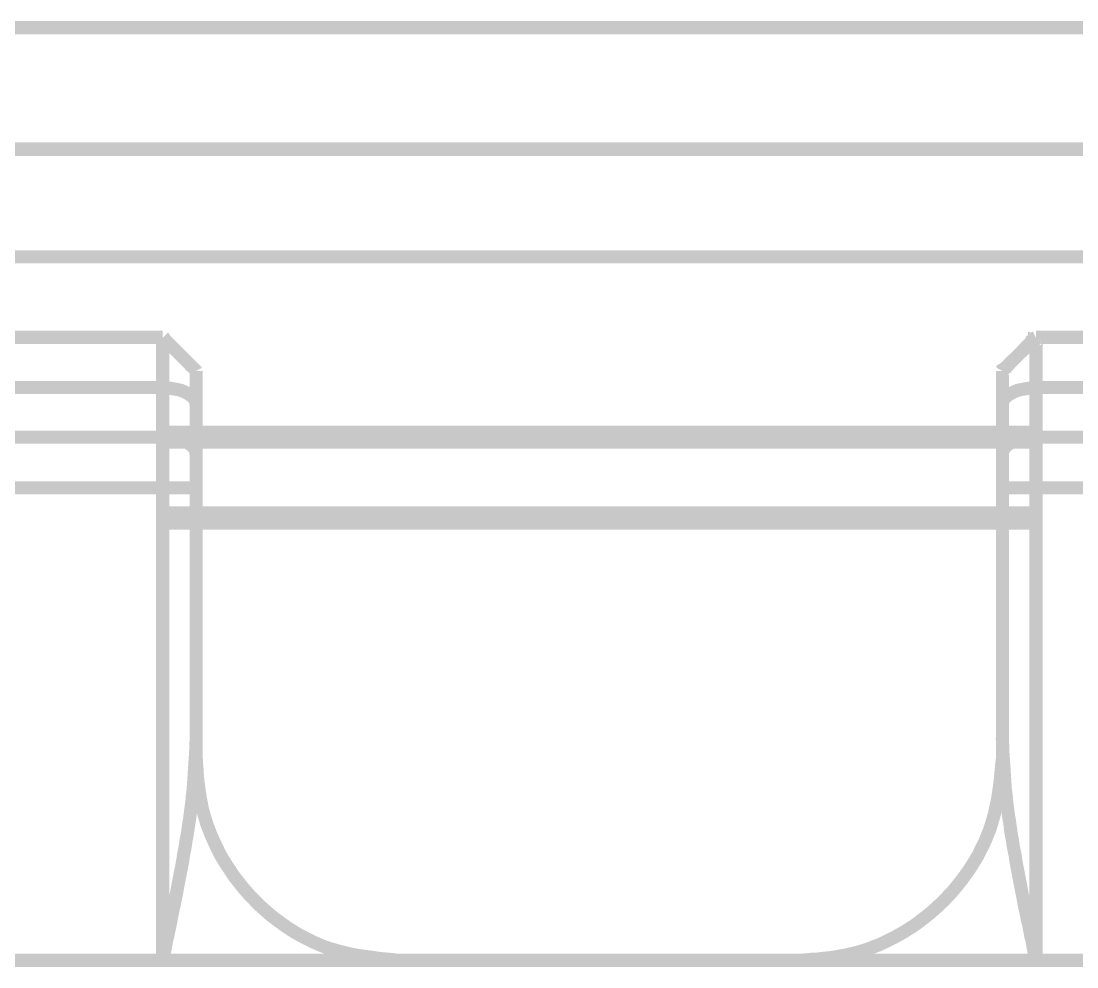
# Model space of a CAD drawing. Extents: x 0.54 to 10.46, y 0.74 to 7.76.
# Drawn here: x 7.7178 to 7.9421, y 4.7399 to 4.9407 of the extents above; entities that cross this region are included whole.
import ezdxf

# ---------------------------------------------------------------- set-up
doc = ezdxf.new("R2010")
doc.units = 0
doc.layers.get('0').update_dxf_attribs({"linetype": 'CONTINUOUS'})

msp = doc.modelspace()

# ---------------------------------------------------------------- linework, layer by layer
at = {"color": 0, "const_width": 0.00278}
for points in [[(8.33886, 4.93935), (1.04047, 4.93935)], [(8.33886, 4.91357), (1.04047, 4.91357)], [(7.62304, 4.87358), (7.74789, 4.87358)], [(7.74789, 4.87358), (7.74789, 4.86285)], [(7.93338, 4.87358), (7.93338, 4.86285)], [(8.05821, 4.87358), (7.93338, 4.87358)], [(7.75499, 4.86643), (7.75499, 4.86643), (7.75493, 4.86654), (7.75493, 4.86654), (7.75493, 4.86654), (7.75489, 4.8666), (7.75489, 4.8666), (7.75483, 4.86664), (7.75478, 4.86669), (7.75478, 4.86669), (7.75478, 4.86669), (7.75472, 4.86675), (7.75472, 4.86675), (7.75461, 4.86686), (7.75456, 4.86692), (7.7545, 4.86697), (7.7545, 4.86697), (7.75444, 4.86703), (7.75435, 4.86714), (7.75435, 4.86714), (7.75401, 4.86746), (7.75385, 4.86757), (7.75375, 4.86774), (7.74903, 4.87244), (7.74892, 4.8725), (7.74886, 4.87261), (7.74875, 4.87272), (7.74869, 4.87278), (7.74858, 4.87289), (7.74858, 4.87289), (7.74854, 4.87294), (7.74849, 4.87299), (7.74849, 4.87299), (7.74843, 4.87304), (7.74837, 4.8731), (7.74837, 4.8731), (7.74832, 4.87315), (7.74826, 4.87315), (7.74826, 4.87315), (7.74826, 4.87315), (7.74821, 4.87326), (7.74821, 4.87326), (7.74821, 4.87326), (7.74815, 4.87332), (7.74815, 4.87332), (7.74815, 4.87332), (7.74804, 4.87343), (7.74804, 4.87343), (7.74799, 4.87349), (7.74794, 4.87354), (7.74794, 4.87354)], [(7.92626, 4.86643), (7.92632, 4.86654), (7.92632, 4.86654), (7.92637, 4.8666), (7.92637, 4.8666), (7.92637, 4.86664), (7.92649, 4.86669), (7.92649, 4.86669), (7.92649, 4.86669), (7.92654, 4.86675), (7.92654, 4.86675), (7.92665, 4.86686), (7.92665, 4.86692), (7.92676, 4.86697), (7.92676, 4.86697), (7.92676, 4.86703), (7.92692, 4.86714), (7.92692, 4.86714), (7.92708, 4.86729), (7.92719, 4.86735), (7.9274, 4.86757), (7.92751, 4.86774), (7.92768, 4.86783), (7.92779, 4.868), (7.93024, 4.87044), (7.93039, 4.87056), (7.9305, 4.87071), (7.93061, 4.87082), (7.93078, 4.87093), (7.93088, 4.8711), (7.93201, 4.87224), (7.93212, 4.87229), (7.93218, 4.8724), (7.93224, 4.87244), (7.93235, 4.8725), (7.9324, 4.87261), (7.93251, 4.87272), (7.93251, 4.87278), (7.93267, 4.87289), (7.93267, 4.87289), (7.93267, 4.87294), (7.93278, 4.87299), (7.93278, 4.87299), (7.93278, 4.87304), (7.93289, 4.8731), (7.93289, 4.8731), (7.933, 4.87315), (7.933, 4.87315), (7.93306, 4.87326), (7.93306, 4.87326), (7.93306, 4.87332), (7.93317, 4.87332), (7.93317, 4.87332), (7.93317, 4.87332), (7.93321, 4.87343), (7.93321, 4.87343), (7.93321, 4.87349), (7.93332, 4.87354), (7.93332, 4.87354)], [(7.75499, 4.85932), (7.75499, 4.86643)], [(7.92626, 4.85932), (7.92626, 4.86643)], [(7.61589, 4.8629), (7.74789, 4.8629)], [(7.74789, 4.8629), (7.74789, 4.85238)], [(7.75499, 4.85932), (7.75489, 4.86003), (7.7545, 4.86068), (7.75379, 4.86128), (7.75293, 4.86182), (7.75185, 4.86231), (7.75065, 4.86257), (7.74929, 4.86279), (7.74789, 4.8629)], [(7.92626, 4.85932), (7.92637, 4.86003), (7.92676, 4.86068), (7.92746, 4.86128), (7.92833, 4.86182), (7.92942, 4.86231), (7.93067, 4.86257), (7.93197, 4.86279), (7.93338, 4.8629)], [(7.93338, 4.8629), (7.93338, 4.85238)], [(8.06537, 4.8629), (7.93338, 4.8629)], [(7.75499, 4.84879), (7.75499, 4.85932)], [(7.92626, 4.84879), (7.92626, 4.85932)], [(7.61589, 4.85238), (7.74789, 4.85238)], [(7.74789, 4.85238), (7.74789, 4.84164)], [(7.75499, 4.84879), (7.75489, 4.8495), (7.7545, 4.85015), (7.75379, 4.85081), (7.75293, 4.85135), (7.75185, 4.85178), (7.75065, 4.85211), (7.74929, 4.85232), (7.74789, 4.85238)], [(7.93338, 4.85129), (7.74789, 4.85129)], [(7.92626, 4.85129), (7.75504, 4.85129)], [(7.92626, 4.84879), (7.92637, 4.8495), (7.92676, 4.85015), (7.92746, 4.85081), (7.92833, 4.85135), (7.92942, 4.85178), (7.93067, 4.85211), (7.93197, 4.85232), (7.93338, 4.85238)], [(7.93338, 4.85238), (7.93338, 4.84164)], [(8.06537, 4.85238), (7.93338, 4.85238)], [(7.75499, 4.84164), (7.75499, 4.84879)], [(7.92626, 4.84164), (7.92626, 4.84879)], [(7.61589, 4.84164), (7.74789, 4.84164)], [(7.75499, 4.84164), (7.74789, 4.84164)], [(7.74789, 4.84164), (7.74789, 4.74126)], [(7.75499, 4.78857), (7.75499, 4.84164)], [(7.92626, 4.84164), (7.93338, 4.84164)], [(7.92626, 4.78857), (7.92626, 4.84164)], [(8.06537, 4.84164), (7.93338, 4.84164)], [(7.93338, 4.84164), (7.93338, 4.74126)], [(7.74789, 4.83561), (7.93338, 4.83561)], [(7.75499, 4.83561), (7.92622, 4.83561)], [(7.74789, 4.74126), (7.7481, 4.74214), (7.74826, 4.743), (7.74843, 4.74382), (7.74875, 4.74556), (7.74897, 4.74636), (7.74914, 4.74724), (7.74935, 4.7481), (7.74951, 4.74892), (7.74983, 4.75065), (7.75, 4.75146), (7.75017, 4.75233), (7.75037, 4.75315), (7.75071, 4.75489), (7.75087, 4.75569), (7.75119, 4.75743), (7.75136, 4.75825), (7.75168, 4.75999), (7.75185, 4.76079), (7.75201, 4.76167), (7.75217, 4.76247), (7.75228, 4.76335), (7.75244, 4.76421), (7.75261, 4.76503), (7.75276, 4.7659), (7.75287, 4.76676), (7.75304, 4.76758), (7.75319, 4.76844), (7.75331, 4.76932), (7.75342, 4.77013), (7.75358, 4.771), (7.75369, 4.77181), (7.75379, 4.77268), (7.7539, 4.77349), (7.75401, 4.77436), (7.75413, 4.77518), (7.75418, 4.77604), (7.75429, 4.77686), (7.75439, 4.77772), (7.75444, 4.77854), (7.7545, 4.7794), (7.75456, 4.78022), (7.75461, 4.78108), (7.75467, 4.7819), (7.75472, 4.78276), (7.75483, 4.7844), (7.75489, 4.78526), (7.75493, 4.78608), (7.75493, 4.78694), (7.75504, 4.78857)], [(7.75499, 4.78857), (7.75499, 4.78407)], [(7.93338, 4.74126), (7.93321, 4.74214), (7.933, 4.743), (7.93283, 4.74382), (7.93251, 4.74556), (7.93229, 4.74636), (7.93197, 4.7481), (7.93181, 4.74892), (7.93158, 4.74978), (7.93143, 4.75065), (7.93126, 4.75146), (7.93104, 4.75233), (7.93088, 4.75315), (7.93056, 4.75489), (7.93039, 4.75569), (7.93007, 4.75743), (7.9299, 4.75825), (7.92958, 4.75999), (7.92942, 4.76079), (7.92925, 4.76167), (7.9291, 4.76247), (7.92899, 4.76335), (7.92882, 4.76421), (7.92865, 4.76503), (7.9285, 4.7659), (7.92839, 4.76676), (7.92822, 4.76758), (7.92806, 4.76844), (7.92796, 4.76932), (7.92785, 4.77013), (7.92774, 4.771), (7.92757, 4.77181), (7.92746, 4.77268), (7.92736, 4.77349), (7.92725, 4.77436), (7.92714, 4.77518), (7.92708, 4.77604), (7.92697, 4.77686), (7.92686, 4.77772), (7.92681, 4.77854), (7.92676, 4.7794), (7.92671, 4.78022), (7.92665, 4.78108), (7.9266, 4.7819), (7.92654, 4.78276), (7.92643, 4.7844), (7.92637, 4.78526), (7.92632, 4.78608), (7.92632, 4.78694), (7.92622, 4.78857)], [(7.92626, 4.78407), (7.92626, 4.78857)], [(7.79785, 4.74126), (7.7966, 4.74143), (7.79422, 4.74164), (7.79297, 4.74181), (7.79058, 4.74214), (7.78944, 4.74229), (7.78825, 4.74251), (7.78706, 4.74278), (7.78592, 4.74306), (7.78472, 4.74338), (7.78358, 4.74371), (7.78244, 4.74408), (7.78136, 4.74451), (7.78022, 4.74501), (7.77696, 4.74664), (7.77593, 4.74724), (7.7749, 4.74789), (7.77387, 4.74858), (7.77192, 4.75), (7.77094, 4.75076), (7.77007, 4.75151), (7.76824, 4.75315), (7.76742, 4.75401), (7.76654, 4.75489), (7.76574, 4.75581), (7.76497, 4.75667), (7.76421, 4.75765), (7.76346, 4.75857), (7.76275, 4.75956), (7.7621, 4.76058), (7.76144, 4.76156), (7.76079, 4.76258), (7.76019, 4.76361), (7.75911, 4.76579), (7.75814, 4.76796), (7.75726, 4.77024), (7.75694, 4.77132), (7.75629, 4.7736), (7.75608, 4.77479), (7.75586, 4.77593), (7.75569, 4.77707), (7.75553, 4.77826), (7.75538, 4.7794), (7.75526, 4.7806), (7.75521, 4.78174), (7.7551, 4.78293), (7.75504, 4.78407)], [(7.92626, 4.78407), (7.92611, 4.78293), (7.92589, 4.78054), (7.92578, 4.7794), (7.92563, 4.77821), (7.92546, 4.77707), (7.92529, 4.77588), (7.92507, 4.77474), (7.92481, 4.7736), (7.92458, 4.77246), (7.92393, 4.77018), (7.92356, 4.76904), (7.92269, 4.76687), (7.92219, 4.76579), (7.92111, 4.76361), (7.92051, 4.76258), (7.91922, 4.76053), (7.91781, 4.75857), (7.91704, 4.7576), (7.91553, 4.75575), (7.91471, 4.75489), (7.91385, 4.75396), (7.91211, 4.75233), (7.91118, 4.75151), (7.91026, 4.75076), (7.90929, 4.75), (7.90836, 4.74929), (7.90739, 4.74858), (7.90533, 4.74729), (7.90429, 4.74669), (7.90321, 4.7461), (7.90104, 4.74501), (7.8999, 4.74451), (7.89763, 4.74365), (7.89649, 4.74328), (7.89535, 4.74294), (7.89421, 4.74268), (7.89301, 4.7424), (7.89063, 4.74197), (7.88943, 4.74181), (7.88824, 4.74169), (7.88704, 4.74154), (7.88585, 4.74149), (7.88346, 4.74126)], [(7.61589, 4.74126), (7.74789, 4.74126)], [(7.79785, 4.74126), (7.8834, 4.74126)], [(8.06537, 4.74126), (7.93338, 4.74126)]]:
    msp.add_lwpolyline(points, dxfattribs=at)
at = {"color": 250, "const_width": 0.00278}
for points in [[(8.33886, 4.91347), (1.04047, 4.91347)], [(8.33886, 4.89068), (1.04047, 4.89068)], [(7.74789, 4.85346), (7.93338, 4.85346)], [(7.75499, 4.85346), (7.92622, 4.85346)], [(7.74789, 4.83632), (7.93338, 4.83632)], [(7.75499, 4.83632), (7.92622, 4.83632)], [(7.74789, 4.83415), (7.93338, 4.83415)], [(7.75499, 4.83415), (7.92622, 4.83415)], [(2.59776, 4.74126), (8.33886, 4.74126)]]:
    msp.add_lwpolyline(points, dxfattribs=at)

doc.saveas('drawing.dxf')
